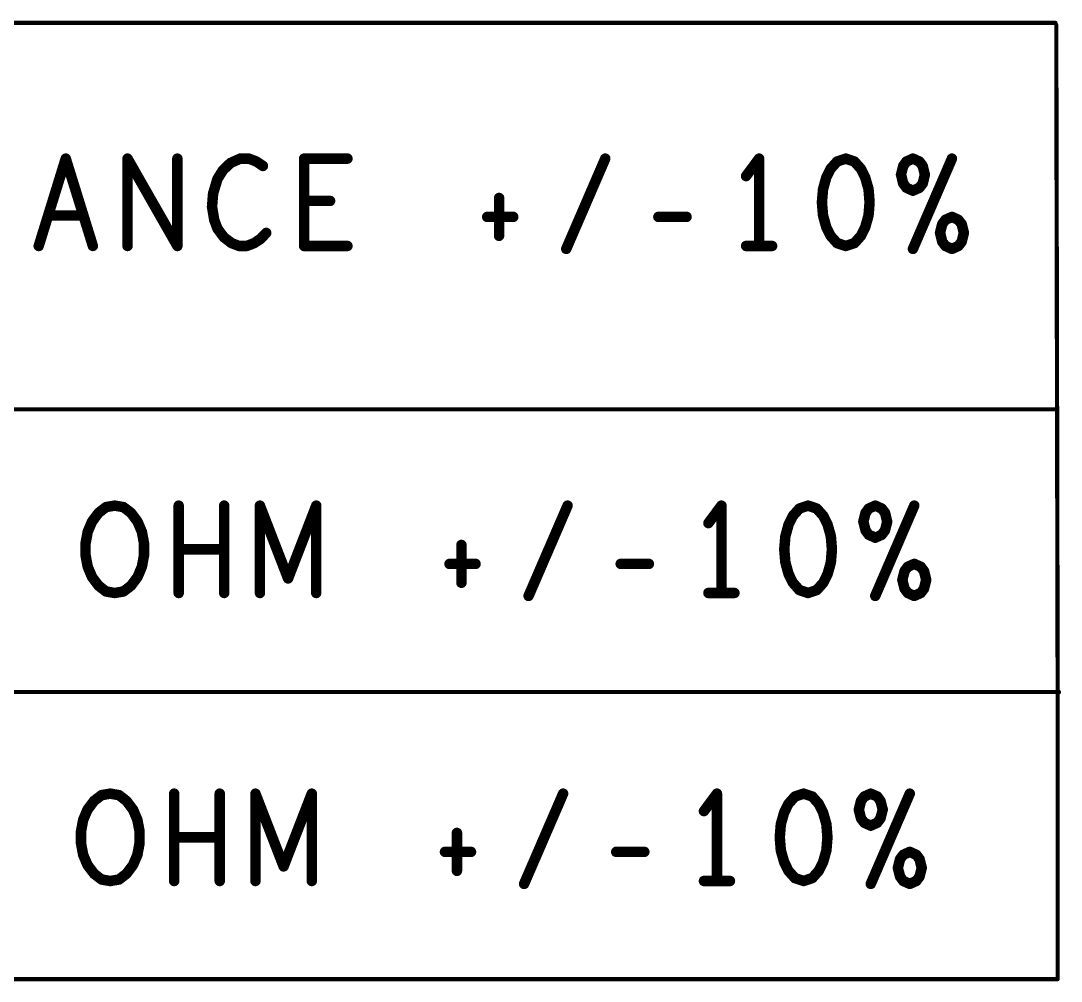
# Model space of a CAD drawing. Extents: x -14.2 to 19.9, y -5.2 to 16.9.
# Drawn here: x -3.49 to -2.001, y -2.747 to -1.373 of the extents above; entities that cross this region are included whole.
import ezdxf

# ---------------------------------------------------------------- set-up
doc = ezdxf.new("R2010")
doc.units = 0
doc.layers.get('0').update_dxf_attribs({"linetype": 'CONTINUOUS'})
doc.layers.add('FAB', color=2, linetype='CONTINUOUS')

# ---------------------------------------------------------------- blocks, each defined once
blk = doc.blocks.new('ROUND_1')
at = {"const_width": 0.003}
blk.add_lwpolyline([(-0.0015, 0, 1), (0.0015, 0, 1)], format="xyb", close=True, dxfattribs=at)
blk = doc.blocks.new('ROUND_105')
at = {"const_width": 0.0075}
blk.add_lwpolyline([(-0.00375, 0, 1), (0.00375, 0, 1)], format="xyb", close=True, dxfattribs=at)

msp = doc.modelspace()

# ---------------------------------------------------------------- linework, layer by layer
at = {"layer": 'FAB'}
for points, const_width in [([(-2.0097, -1.3757), (-12.4247, -1.3757)], 0.006), ([(-2.0085, -1.3789), (-2.0065, -2.3333)], 0.006), ([(-3.4644, -1.6949), (-3.4257, -1.5699)], 0.015), ([(-3.4257, -1.5699), (-3.3869, -1.6949)], 0.015), ([(-3.3373, -1.6949), (-3.3373, -1.5699)], 0.015), ([(-3.3373, -1.5699), (-3.266, -1.6949)], 0.015), ([(-3.266, -1.6949), (-3.266, -1.5699)], 0.015), ([(-3.1761, -1.5699), (-3.1901, -1.5762)], 0.015), ([(-3.1637, -1.5699), (-3.1761, -1.5699)], 0.015), ([(-3.1529, -1.5741), (-3.1637, -1.5699)], 0.015), ([(-3.0847, -1.6949), (-3.0847, -1.5699)], 0.015), ([(-3.0847, -1.5699), (-3.0227, -1.5699)], 0.015), ([(-2.7096, -1.6991), (-2.6538, -1.5699)], 0.015), ([(-2.4337, -1.5699), (-2.4523, -1.5949)], 0.015), ([(-2.4337, -1.6949), (-2.4337, -1.5699)], 0.015), ([(-2.3097, -1.5699), (-2.3221, -1.5741)], 0.015), ([(-2.2973, -1.5741), (-2.3097, -1.5699)], 0.015), ([(-2.2136, -1.5699), (-2.2229, -1.5741)], 0.015), ([(-2.2136, -1.6991), (-2.1578, -1.5699)], 0.015), ([(-2.2043, -1.5741), (-2.2136, -1.5699)], 0.015), ([(-3.1901, -1.5762), (-3.2009, -1.5866)], 0.015), ([(-3.1436, -1.5804), (-3.1529, -1.5741)], 0.015), ([(-2.3314, -1.5845), (-2.3376, -1.597)], 0.015), ([(-2.3221, -1.5741), (-2.3314, -1.5845)], 0.015), ([(-2.288, -1.5845), (-2.2973, -1.5741)], 0.015), ([(-2.2818, -1.597), (-2.288, -1.5845)], 0.015), ([(-2.2275, -1.5804), (-2.2306, -1.5929)], 0.015), ([(-2.2229, -1.5741), (-2.2275, -1.5804)], 0.015), ([(-2.1996, -1.5804), (-2.2043, -1.5741)], 0.015), ([(-2.1965, -1.5929), (-2.1996, -1.5804)], 0.015), ([(-3.2087, -1.5991), (-3.2149, -1.62)], 0.015), ([(-3.2009, -1.5866), (-3.2087, -1.5991)], 0.015), ([(-2.3376, -1.597), (-2.3422, -1.6137)], 0.015), ([(-2.2771, -1.6137), (-2.2818, -1.597)], 0.015), ([(-2.2306, -1.5929), (-2.2275, -1.6054)], 0.015), ([(-2.1996, -1.6054), (-2.1965, -1.5929)], 0.015), ([(-2.3422, -1.6137), (-2.3438, -1.6325)], 0.015), ([(-2.2756, -1.6325), (-2.2771, -1.6137)], 0.015), ([(-2.2275, -1.6054), (-2.2229, -1.6116)], 0.015), ([(-2.2229, -1.6116), (-2.2136, -1.6158)], 0.015), ([(-2.2136, -1.6158), (-2.2043, -1.6116)], 0.015), ([(-2.2043, -1.6116), (-2.1996, -1.6054)], 0.015), ([(-3.2149, -1.62), (-3.2164, -1.6387)], 0.015), ([(-2.8057, -1.6262), (-2.8057, -1.6804)], 0.015), ([(-3.2164, -1.6387), (-3.2133, -1.6575)], 0.015), ([(-3.0475, -1.6304), (-3.0847, -1.6304)], 0.015), ([(-2.3438, -1.6325), (-2.3422, -1.6512)], 0.015), ([(-2.2771, -1.6512), (-2.2756, -1.6325)], 0.015), ([(-3.4009, -1.6512), (-3.4505, -1.6512)], 0.015), ([(-3.2133, -1.6575), (-3.2087, -1.67)], 0.015), ([(-2.8227, -1.6533), (-2.7855, -1.6533)], 0.015), ([(-2.5778, -1.6533), (-2.5375, -1.6533)], 0.015), ([(-2.3422, -1.6512), (-2.3376, -1.6679)], 0.015), ([(-2.2818, -1.6679), (-2.2771, -1.6512)], 0.015), ([(-2.1671, -1.6575), (-2.1717, -1.6637)], 0.015), ([(-2.1578, -1.6533), (-2.1671, -1.6575)], 0.015), ([(-2.1485, -1.6575), (-2.1578, -1.6533)], 0.015), ([(-2.1438, -1.6637), (-2.1485, -1.6575)], 0.015), ([(-3.2087, -1.67), (-3.1994, -1.6825)], 0.015), ([(-2.3376, -1.6679), (-2.3314, -1.6804)], 0.015), ([(-2.288, -1.6804), (-2.2818, -1.6679)], 0.015), ([(-2.1717, -1.6637), (-2.1748, -1.6762)], 0.015), ([(-2.1407, -1.6762), (-2.1438, -1.6637)], 0.015), ([(-3.1994, -1.6825), (-3.1885, -1.6908)], 0.015), ([(-3.156, -1.6908), (-3.1467, -1.6845)], 0.015), ([(-3.1467, -1.6845), (-3.1389, -1.6762)], 0.015), ([(-2.3314, -1.6804), (-2.3221, -1.6908)], 0.015), ([(-2.2973, -1.6908), (-2.288, -1.6804)], 0.015), ([(-2.1748, -1.6762), (-2.1717, -1.6887)], 0.015), ([(-2.1717, -1.6887), (-2.1671, -1.6949)], 0.015), ([(-2.1485, -1.6949), (-2.1438, -1.6887)], 0.015), ([(-2.1438, -1.6887), (-2.1407, -1.6762)], 0.015), ([(-3.1885, -1.6908), (-3.1777, -1.6949)], 0.015), ([(-3.1777, -1.6949), (-3.1668, -1.6949)], 0.015), ([(-3.1668, -1.6949), (-3.156, -1.6908)], 0.015), ([(-3.0227, -1.6949), (-3.0847, -1.6949)], 0.015), ([(-2.4523, -1.6949), (-2.4151, -1.6949)], 0.015), ([(-2.3221, -1.6908), (-2.3097, -1.6949)], 0.015), ([(-2.3097, -1.6949), (-2.2973, -1.6908)], 0.015), ([(-2.1671, -1.6949), (-2.1578, -1.6991)], 0.015), ([(-2.1578, -1.6991), (-2.1485, -1.6949)], 0.015), ([(-12.4214, -1.9286), (-2.0084, -1.9286)], 0.006), ([(-3.3788, -2.0769), (-3.368, -2.0686)], 0.015), ([(-3.368, -2.0686), (-3.3556, -2.0665)], 0.015), ([(-3.3556, -2.0665), (-3.3432, -2.0686)], 0.015), ([(-3.3432, -2.0686), (-3.3323, -2.0769)], 0.015), ([(-3.2641, -2.1915), (-3.2641, -2.0665)], 0.015), ([(-3.199, -2.0665), (-3.199, -2.1915)], 0.015), ([(-3.1479, -2.1915), (-3.1479, -2.0665)], 0.015), ([(-3.1479, -2.0665), (-3.1076, -2.1707)], 0.015), ([(-3.1076, -2.1707), (-3.0673, -2.0665)], 0.015), ([(-3.0673, -2.0665), (-3.0673, -2.1915)], 0.015), ([(-2.7635, -2.1957), (-2.7077, -2.0665)], 0.015), ([(-2.4876, -2.0665), (-2.5062, -2.0915)], 0.015), ([(-2.4876, -2.1915), (-2.4876, -2.0665)], 0.015), ([(-2.376, -2.0707), (-2.3853, -2.0811)], 0.015), ([(-2.3636, -2.0665), (-2.376, -2.0707)], 0.015), ([(-2.3512, -2.0707), (-2.3636, -2.0665)], 0.015), ([(-2.3419, -2.0811), (-2.3512, -2.0707)], 0.015), ([(-2.2768, -2.0707), (-2.2814, -2.0769)], 0.015), ([(-2.2675, -2.0665), (-2.2768, -2.0707)], 0.015), ([(-2.2675, -2.1957), (-2.2117, -2.0665)], 0.015), ([(-2.2582, -2.0707), (-2.2675, -2.0665)], 0.015), ([(-2.2535, -2.0769), (-2.2582, -2.0707)], 0.015), ([(-3.3943, -2.104), (-3.3881, -2.0894)], 0.015), ([(-3.3881, -2.0894), (-3.3788, -2.0769)], 0.015), ([(-3.3323, -2.0769), (-3.323, -2.0894)], 0.015), ([(-3.323, -2.0894), (-3.3168, -2.104)], 0.015), ([(-2.3853, -2.0811), (-2.3915, -2.0936)], 0.015), ([(-2.3357, -2.0936), (-2.3419, -2.0811)], 0.015), ([(-2.2814, -2.0769), (-2.2845, -2.0894)], 0.015), ([(-2.2845, -2.0894), (-2.2814, -2.1019)], 0.015), ([(-2.2504, -2.0894), (-2.2535, -2.0769)], 0.015), ([(-2.2535, -2.1019), (-2.2504, -2.0894)], 0.015), ([(-3.3974, -2.1207), (-3.3943, -2.104)], 0.015), ([(-3.3168, -2.104), (-3.3137, -2.1207)], 0.015), ([(-2.3915, -2.0936), (-2.3961, -2.1103)], 0.015), ([(-2.331, -2.1103), (-2.3357, -2.0936)], 0.015), ([(-2.2814, -2.1019), (-2.2768, -2.1082)], 0.015), ([(-2.2582, -2.1082), (-2.2535, -2.1019)], 0.015), ([(-3.3974, -2.1374), (-3.3974, -2.1207)], 0.015), ([(-3.3137, -2.1207), (-3.3137, -2.1374)], 0.015), ([(-2.3961, -2.1103), (-2.3977, -2.129)], 0.015), ([(-2.3295, -2.129), (-2.331, -2.1103)], 0.015), ([(-2.2768, -2.1082), (-2.2675, -2.1124)], 0.015), ([(-2.2675, -2.1124), (-2.2582, -2.1082)], 0.015), ([(-3.199, -2.129), (-3.2641, -2.129)], 0.015), ([(-2.8596, -2.1228), (-2.8596, -2.1769)], 0.015), ([(-2.3977, -2.129), (-2.3961, -2.1478)], 0.015), ([(-2.331, -2.1478), (-2.3295, -2.129)], 0.015), ([(-3.3943, -2.154), (-3.3974, -2.1374)], 0.015), ([(-3.3137, -2.1374), (-3.3168, -2.154)], 0.015), ([(-2.8766, -2.1499), (-2.8394, -2.1499)], 0.015), ([(-2.6317, -2.1499), (-2.5914, -2.1499)], 0.015), ([(-2.3961, -2.1478), (-2.3915, -2.1644)], 0.015), ([(-2.3357, -2.1644), (-2.331, -2.1478)], 0.015), ([(-2.2117, -2.1499), (-2.221, -2.154)], 0.015), ([(-2.2024, -2.154), (-2.2117, -2.1499)], 0.015), ([(-3.3881, -2.1686), (-3.3943, -2.154)], 0.015), ([(-3.3168, -2.154), (-3.323, -2.1686)], 0.015), ([(-2.3915, -2.1644), (-2.3853, -2.1769)], 0.015), ([(-2.3419, -2.1769), (-2.3357, -2.1644)], 0.015), ([(-2.2256, -2.1603), (-2.2287, -2.1728)], 0.015), ([(-2.221, -2.154), (-2.2256, -2.1603)], 0.015), ([(-2.1977, -2.1603), (-2.2024, -2.154)], 0.015), ([(-2.1946, -2.1728), (-2.1977, -2.1603)], 0.015), ([(-3.3788, -2.1811), (-3.3881, -2.1686)], 0.015), ([(-3.323, -2.1686), (-3.3323, -2.1811)], 0.015), ([(-2.3853, -2.1769), (-2.376, -2.1874)], 0.015), ([(-2.3512, -2.1874), (-2.3419, -2.1769)], 0.015), ([(-2.2287, -2.1728), (-2.2256, -2.1853)], 0.015), ([(-2.1977, -2.1853), (-2.1946, -2.1728)], 0.015), ([(-3.368, -2.1894), (-3.3788, -2.1811)], 0.015), ([(-3.3556, -2.1915), (-3.368, -2.1894)], 0.015), ([(-3.3432, -2.1894), (-3.3556, -2.1915)], 0.015), ([(-3.3323, -2.1811), (-3.3432, -2.1894)], 0.015), ([(-2.5062, -2.1915), (-2.469, -2.1915)], 0.015), ([(-2.376, -2.1874), (-2.3636, -2.1915)], 0.015), ([(-2.3636, -2.1915), (-2.3512, -2.1874)], 0.015), ([(-2.2256, -2.1853), (-2.221, -2.1915)], 0.015), ([(-2.221, -2.1915), (-2.2117, -2.1957)], 0.015), ([(-2.2117, -2.1957), (-2.2024, -2.1915)], 0.015), ([(-2.2024, -2.1915), (-2.1977, -2.1853)], 0.015), ([(-2.0065, -2.3333), (-4.5927, -2.3333)], 0.006), ([(-2.0065, -2.7441), (-2.0065, -2.3333)], 0.006), ([(-2.0065, -2.3333), (-2.0045, -2.3333)], 0.006), ([(-3.3946, -2.5016), (-3.3852, -2.4891)], 0.015), ([(-3.3852, -2.4891), (-3.3744, -2.4808)], 0.015), ([(-3.3744, -2.4808), (-3.362, -2.4787)], 0.015), ([(-3.362, -2.4787), (-3.3496, -2.4808)], 0.015), ([(-3.3496, -2.4808), (-3.3388, -2.4891)], 0.015), ([(-3.3388, -2.4891), (-3.3294, -2.5016)], 0.015), ([(-3.2706, -2.6037), (-3.2706, -2.4787)], 0.015), ([(-3.2054, -2.4787), (-3.2054, -2.6037)], 0.015), ([(-3.1543, -2.6037), (-3.1543, -2.4787)], 0.015), ([(-3.1543, -2.4787), (-3.114, -2.5828)], 0.015), ([(-3.114, -2.5828), (-3.0737, -2.4787)], 0.015), ([(-3.0737, -2.4787), (-3.0737, -2.6037)], 0.015), ([(-2.7699, -2.6078), (-2.7141, -2.4787)], 0.015), ([(-2.494, -2.4787), (-2.5126, -2.5037)], 0.015), ([(-2.494, -2.6037), (-2.494, -2.4787)], 0.015), ([(-2.3917, -2.4933), (-2.3979, -2.5058)], 0.015), ([(-2.3824, -2.4828), (-2.3917, -2.4933)], 0.015), ([(-2.37, -2.4787), (-2.3824, -2.4828)], 0.015), ([(-2.3576, -2.4828), (-2.37, -2.4787)], 0.015), ([(-2.3483, -2.4933), (-2.3576, -2.4828)], 0.015), ([(-2.3421, -2.5058), (-2.3483, -2.4933)], 0.015), ([(-2.2879, -2.4891), (-2.291, -2.5016)], 0.015), ([(-2.2832, -2.4828), (-2.2879, -2.4891)], 0.015), ([(-2.2739, -2.4787), (-2.2832, -2.4828)], 0.015), ([(-2.2739, -2.6078), (-2.2181, -2.4787)], 0.015), ([(-2.2646, -2.4828), (-2.2739, -2.4787)], 0.015), ([(-2.26, -2.4891), (-2.2646, -2.4828)], 0.015), ([(-2.2568, -2.5016), (-2.26, -2.4891)], 0.015), ([(-3.4008, -2.5162), (-3.3946, -2.5016)], 0.015), ([(-3.3294, -2.5016), (-3.3232, -2.5162)], 0.015), ([(-2.3979, -2.5058), (-2.4026, -2.5224)], 0.015), ([(-2.3374, -2.5224), (-2.3421, -2.5058)], 0.015), ([(-2.291, -2.5016), (-2.2879, -2.5141)], 0.015), ([(-2.26, -2.5141), (-2.2568, -2.5016)], 0.015), ([(-3.4039, -2.5328), (-3.4008, -2.5162)], 0.015), ([(-3.3232, -2.5162), (-3.3201, -2.5328)], 0.015), ([(-2.4026, -2.5224), (-2.4041, -2.5412)], 0.015), ([(-2.3359, -2.5412), (-2.3374, -2.5224)], 0.015), ([(-2.2879, -2.5141), (-2.2832, -2.5203)], 0.015), ([(-2.2832, -2.5203), (-2.2739, -2.5245)], 0.015), ([(-2.2739, -2.5245), (-2.2646, -2.5203)], 0.015), ([(-2.2646, -2.5203), (-2.26, -2.5141)], 0.015), ([(-3.4039, -2.5495), (-3.4039, -2.5328)], 0.015), ([(-3.3201, -2.5328), (-3.3201, -2.5495)], 0.015), ([(-2.866, -2.5349), (-2.866, -2.5891)], 0.015), ([(-3.4008, -2.5662), (-3.4039, -2.5495)], 0.015), ([(-3.3201, -2.5495), (-3.3232, -2.5662)], 0.015), ([(-3.2054, -2.5412), (-3.2706, -2.5412)], 0.015), ([(-2.4041, -2.5412), (-2.4026, -2.5599)], 0.015), ([(-2.3374, -2.5599), (-2.3359, -2.5412)], 0.015), ([(-3.3946, -2.5808), (-3.4008, -2.5662)], 0.015), ([(-3.3232, -2.5662), (-3.3294, -2.5808)], 0.015), ([(-2.8831, -2.562), (-2.8459, -2.562)], 0.015), ([(-2.6381, -2.562), (-2.5979, -2.562)], 0.015), ([(-2.4026, -2.5599), (-2.3979, -2.5766)], 0.015), ([(-2.3421, -2.5766), (-2.3374, -2.5599)], 0.015), ([(-2.2274, -2.5662), (-2.232, -2.5724)], 0.015), ([(-2.2181, -2.562), (-2.2274, -2.5662)], 0.015), ([(-2.2088, -2.5662), (-2.2181, -2.562)], 0.015), ([(-2.2041, -2.5724), (-2.2088, -2.5662)], 0.015), ([(-3.3852, -2.5933), (-3.3946, -2.5808)], 0.015), ([(-3.3294, -2.5808), (-3.3388, -2.5933)], 0.015), ([(-2.3979, -2.5766), (-2.3917, -2.5891)], 0.015), ([(-2.3483, -2.5891), (-2.3421, -2.5766)], 0.015), ([(-2.232, -2.5724), (-2.2352, -2.5849)], 0.015), ([(-2.201, -2.5849), (-2.2041, -2.5724)], 0.015), ([(-3.3744, -2.6016), (-3.3852, -2.5933)], 0.015), ([(-3.3388, -2.5933), (-3.3496, -2.6016)], 0.015), ([(-2.3917, -2.5891), (-2.3824, -2.5995)], 0.015), ([(-2.3576, -2.5995), (-2.3483, -2.5891)], 0.015), ([(-2.2352, -2.5849), (-2.232, -2.5974)], 0.015), ([(-2.232, -2.5974), (-2.2274, -2.6037)], 0.015), ([(-2.2088, -2.6037), (-2.2041, -2.5974)], 0.015), ([(-2.2041, -2.5974), (-2.201, -2.5849)], 0.015), ([(-3.362, -2.6037), (-3.3744, -2.6016)], 0.015), ([(-3.3496, -2.6016), (-3.362, -2.6037)], 0.015), ([(-2.5126, -2.6037), (-2.4754, -2.6037)], 0.015), ([(-2.3824, -2.5995), (-2.37, -2.6037)], 0.015), ([(-2.37, -2.6037), (-2.3576, -2.5995)], 0.015), ([(-2.2274, -2.6037), (-2.2181, -2.6078)], 0.015), ([(-2.2181, -2.6078), (-2.2088, -2.6037)], 0.015), ([(-12.4252, -2.7441), (-2.0065, -2.7441)], 0.006)]:
    msp.add_lwpolyline(points, dxfattribs=dict(at, const_width=const_width))

# ---------------------------------------------------------------- block references
for name, p in [('ROUND_1', (-2.0097, -1.3757)), ('ROUND_1', (-2.0085, -1.3789)), ('ROUND_105', (-3.4257, -1.5699)), ('ROUND_105', (-3.4257, -1.5699)), ('ROUND_105', (-3.3373, -1.5699)), ('ROUND_105', (-3.3373, -1.5699)), ('ROUND_105', (-3.266, -1.5699)), ('ROUND_105', (-3.1761, -1.5699)), ('ROUND_105', (-3.1761, -1.5699)), ('ROUND_105', (-3.1637, -1.5699)), ('ROUND_105', (-3.1637, -1.5699)), ('ROUND_105', (-3.0847, -1.5699)), ('ROUND_105', (-3.0847, -1.5699)), ('ROUND_105', (-3.0227, -1.5699)), ('ROUND_105', (-2.6538, -1.5699)), ('ROUND_105', (-2.4337, -1.5699)), ('ROUND_105', (-2.4337, -1.5699)), ('ROUND_105', (-2.3097, -1.5699)), ('ROUND_105', (-2.3097, -1.5699)), ('ROUND_105', (-2.2136, -1.5699)), ('ROUND_105', (-2.2136, -1.5699)), ('ROUND_105', (-2.1578, -1.5699)), ('ROUND_105', (-3.1901, -1.5762)), ('ROUND_105', (-3.1901, -1.5762)), ('ROUND_105', (-3.1529, -1.5741)), ('ROUND_105', (-3.1529, -1.5741)), ('ROUND_105', (-3.1436, -1.5804)), ('ROUND_105', (-2.3314, -1.5845)), ('ROUND_105', (-2.3314, -1.5845)), ('ROUND_105', (-2.3221, -1.5741)), ('ROUND_105', (-2.3221, -1.5741)), ('ROUND_105', (-2.2973, -1.5741)), ('ROUND_105', (-2.2973, -1.5741)), ('ROUND_105', (-2.288, -1.5845)), ('ROUND_105', (-2.288, -1.5845)), ('ROUND_105', (-2.2275, -1.5804)), ('ROUND_105', (-2.2275, -1.5804)), ('ROUND_105', (-2.2229, -1.5741)), ('ROUND_105', (-2.2229, -1.5741)), ('ROUND_105', (-2.2043, -1.5741)), ('ROUND_105', (-2.2043, -1.5741)), ('ROUND_105', (-2.1996, -1.5804)), ('ROUND_105', (-2.1996, -1.5804)), ('ROUND_105', (-3.2087, -1.5991)), ('ROUND_105', (-3.2087, -1.5991)), ('ROUND_105', (-3.2009, -1.5866)), ('ROUND_105', (-3.2009, -1.5866)), ('ROUND_105', (-2.4523, -1.5949)), ('ROUND_105', (-2.3376, -1.597)), ('ROUND_105', (-2.3376, -1.597)), ('ROUND_105', (-2.2818, -1.597)), ('ROUND_105', (-2.2818, -1.597)), ('ROUND_105', (-2.2306, -1.5929)), ('ROUND_105', (-2.2306, -1.5929)), ('ROUND_105', (-2.1965, -1.5929)), ('ROUND_105', (-2.1965, -1.5929)), ('ROUND_105', (-2.3422, -1.6137)), ('ROUND_105', (-2.3422, -1.6137)), ('ROUND_105', (-2.2771, -1.6137)), ('ROUND_105', (-2.2771, -1.6137)), ('ROUND_105', (-2.2275, -1.6054)), ('ROUND_105', (-2.2275, -1.6054)), ('ROUND_105', (-2.2229, -1.6116)), ('ROUND_105', (-2.2229, -1.6116)), ('ROUND_105', (-2.2043, -1.6116)), ('ROUND_105', (-2.2043, -1.6116)), ('ROUND_105', (-2.1996, -1.6054)), ('ROUND_105', (-2.1996, -1.6054)), ('ROUND_105', (-3.2149, -1.62)), ('ROUND_105', (-3.2149, -1.62)), ('ROUND_105', (-2.8057, -1.6262)), ('ROUND_105', (-2.2136, -1.6158)), ('ROUND_105', (-2.2136, -1.6158)), ('ROUND_105', (-3.2164, -1.6387)), ('ROUND_105', (-3.2164, -1.6387)), ('ROUND_105', (-3.0847, -1.6304)), ('ROUND_105', (-3.0475, -1.6304)), ('ROUND_105', (-2.3438, -1.6325)), ('ROUND_105', (-2.3438, -1.6325)), ('ROUND_105', (-2.2756, -1.6325)), ('ROUND_105', (-2.2756, -1.6325)), ('ROUND_105', (-3.4505, -1.6512)), ('ROUND_105', (-3.4009, -1.6512)), ('ROUND_105', (-3.2133, -1.6575)), ('ROUND_105', (-3.2133, -1.6575)), ('ROUND_105', (-2.8227, -1.6533)), ('ROUND_105', (-2.7855, -1.6533)), ('ROUND_105', (-2.5778, -1.6533)), ('ROUND_105', (-2.5375, -1.6533)), ('ROUND_105', (-2.3422, -1.6512)), ('ROUND_105', (-2.3422, -1.6512)), ('ROUND_105', (-2.2771, -1.6512)), ('ROUND_105', (-2.2771, -1.6512)), ('ROUND_105', (-2.1671, -1.6575)), ('ROUND_105', (-2.1671, -1.6575)), ('ROUND_105', (-2.1578, -1.6533)), ('ROUND_105', (-2.1578, -1.6533)), ('ROUND_105', (-2.1485, -1.6575)), ('ROUND_105', (-2.1485, -1.6575)), ('ROUND_105', (-3.2087, -1.67)), ('ROUND_105', (-3.2087, -1.67)), ('ROUND_105', (-2.3376, -1.6679)), ('ROUND_105', (-2.3376, -1.6679)), ('ROUND_105', (-2.2818, -1.6679)), ('ROUND_105', (-2.2818, -1.6679)), ('ROUND_105', (-2.1717, -1.6637)), ('ROUND_105', (-2.1717, -1.6637)), ('ROUND_105', (-2.1438, -1.6637)), ('ROUND_105', (-2.1438, -1.6637)), ('ROUND_105', (-3.1994, -1.6825)), ('ROUND_105', (-3.1994, -1.6825)), ('ROUND_105', (-3.1467, -1.6845)), ('ROUND_105', (-3.1467, -1.6845)), ('ROUND_105', (-3.1389, -1.6762)), ('ROUND_105', (-2.8057, -1.6804)), ('ROUND_105', (-2.3314, -1.6804)), ('ROUND_105', (-2.3314, -1.6804)), ('ROUND_105', (-2.288, -1.6804)), ('ROUND_105', (-2.288, -1.6804)), ('ROUND_105', (-2.1748, -1.6762)), ('ROUND_105', (-2.1748, -1.6762)), ('ROUND_105', (-2.1717, -1.6887)), ('ROUND_105', (-2.1717, -1.6887)), ('ROUND_105', (-2.1438, -1.6887)), ('ROUND_105', (-2.1438, -1.6887)), ('ROUND_105', (-2.1407, -1.6762)), ('ROUND_105', (-2.1407, -1.6762)), ('ROUND_105', (-3.4644, -1.6949)), ('ROUND_105', (-3.3869, -1.6949)), ('ROUND_105', (-3.3373, -1.6949)), ('ROUND_105', (-3.266, -1.6949)), ('ROUND_105', (-3.266, -1.6949)), ('ROUND_105', (-3.1885, -1.6908)), ('ROUND_105', (-3.1885, -1.6908)), ('ROUND_105', (-3.1777, -1.6949)), ('ROUND_105', (-3.1777, -1.6949)), ('ROUND_105', (-3.1668, -1.6949)), ('ROUND_105', (-3.1668, -1.6949)), ('ROUND_105', (-3.156, -1.6908)), ('ROUND_105', (-3.156, -1.6908)), ('ROUND_105', (-3.0847, -1.6949)), ('ROUND_105', (-3.0847, -1.6949)), ('ROUND_105', (-3.0227, -1.6949)), ('ROUND_105', (-2.7096, -1.6991)), ('ROUND_105', (-2.4523, -1.6949)), ('ROUND_105', (-2.4337, -1.6949)), ('ROUND_105', (-2.4151, -1.6949)), ('ROUND_105', (-2.3221, -1.6908)), ('ROUND_105', (-2.3221, -1.6908)), ('ROUND_105', (-2.3097, -1.6949)), ('ROUND_105', (-2.3097, -1.6949)), ('ROUND_105', (-2.2973, -1.6908)), ('ROUND_105', (-2.2973, -1.6908)), ('ROUND_105', (-2.2136, -1.6991)), ('ROUND_105', (-2.1671, -1.6949)), ('ROUND_105', (-2.1671, -1.6949)), ('ROUND_105', (-2.1578, -1.6991)), ('ROUND_105', (-2.1578, -1.6991)), ('ROUND_105', (-2.1485, -1.6949)), ('ROUND_105', (-2.1485, -1.6949)), ('ROUND_1', (-2.0084, -1.9286)), ('ROUND_105', (-3.368, -2.0686)), ('ROUND_105', (-3.368, -2.0686)), ('ROUND_105', (-3.3556, -2.0665)), ('ROUND_105', (-3.3556, -2.0665)), ('ROUND_105', (-3.3432, -2.0686)), ('ROUND_105', (-3.3432, -2.0686)), ('ROUND_105', (-3.2641, -2.0665)), ('ROUND_105', (-3.199, -2.0665)), ('ROUND_105', (-3.1479, -2.0665)), ('ROUND_105', (-3.1479, -2.0665)), ('ROUND_105', (-3.0673, -2.0665)), ('ROUND_105', (-3.0673, -2.0665)), ('ROUND_105', (-2.7077, -2.0665)), ('ROUND_105', (-2.4876, -2.0665)), ('ROUND_105', (-2.4876, -2.0665)), ('ROUND_105', (-2.376, -2.0707)), ('ROUND_105', (-2.376, -2.0707)), ('ROUND_105', (-2.3636, -2.0665)), ('ROUND_105', (-2.3636, -2.0665)), ('ROUND_105', (-2.3512, -2.0707)), ('ROUND_105', (-2.3512, -2.0707)), ('ROUND_105', (-2.2768, -2.0707)), ('ROUND_105', (-2.2768, -2.0707)), ('ROUND_105', (-2.2675, -2.0665)), ('ROUND_105', (-2.2675, -2.0665)), ('ROUND_105', (-2.2582, -2.0707)), ('ROUND_105', (-2.2582, -2.0707)), ('ROUND_105', (-2.2117, -2.0665)), ('ROUND_105', (-3.3881, -2.0894)), ('ROUND_105', (-3.3881, -2.0894)), ('ROUND_105', (-3.3788, -2.0769)), ('ROUND_105', (-3.3788, -2.0769)), ('ROUND_105', (-3.3323, -2.0769)), ('ROUND_105', (-3.3323, -2.0769)), ('ROUND_105', (-3.323, -2.0894)), ('ROUND_105', (-3.323, -2.0894)), ('ROUND_105', (-2.3853, -2.0811)), ('ROUND_105', (-2.3853, -2.0811)), ('ROUND_105', (-2.3419, -2.0811)), ('ROUND_105', (-2.3419, -2.0811)), ('ROUND_105', (-2.2845, -2.0894)), ('ROUND_105', (-2.2845, -2.0894)), ('ROUND_105', (-2.2814, -2.0769)), ('ROUND_105', (-2.2814, -2.0769)), ('ROUND_105', (-2.2535, -2.0769)), ('ROUND_105', (-2.2535, -2.0769)), ('ROUND_105', (-2.2504, -2.0894)), ('ROUND_105', (-2.2504, -2.0894)), ('ROUND_105', (-3.3943, -2.104)), ('ROUND_105', (-3.3943, -2.104)), ('ROUND_105', (-3.3168, -2.104)), ('ROUND_105', (-3.3168, -2.104)), ('ROUND_105', (-2.5062, -2.0915)), ('ROUND_105', (-2.3915, -2.0936)), ('ROUND_105', (-2.3915, -2.0936)), ('ROUND_105', (-2.3357, -2.0936)), ('ROUND_105', (-2.3357, -2.0936)), ('ROUND_105', (-2.2814, -2.1019)), ('ROUND_105', (-2.2814, -2.1019)), ('ROUND_105', (-2.2535, -2.1019)), ('ROUND_105', (-2.2535, -2.1019)), ('ROUND_105', (-3.3974, -2.1207)), ('ROUND_105', (-3.3974, -2.1207)), ('ROUND_105', (-3.3137, -2.1207)), ('ROUND_105', (-3.3137, -2.1207)), ('ROUND_105', (-2.3961, -2.1103)), ('ROUND_105', (-2.3961, -2.1103)), ('ROUND_105', (-2.331, -2.1103)), ('ROUND_105', (-2.331, -2.1103)), ('ROUND_105', (-2.2768, -2.1082)), ('ROUND_105', (-2.2768, -2.1082)), ('ROUND_105', (-2.2675, -2.1124)), ('ROUND_105', (-2.2675, -2.1124)), ('ROUND_105', (-2.2582, -2.1082)), ('ROUND_105', (-2.2582, -2.1082)), ('ROUND_105', (-3.2641, -2.129)), ('ROUND_105', (-3.199, -2.129)), ('ROUND_105', (-2.8596, -2.1228)), ('ROUND_105', (-2.3977, -2.129)), ('ROUND_105', (-2.3977, -2.129)), ('ROUND_105', (-2.3295, -2.129)), ('ROUND_105', (-2.3295, -2.129)), ('ROUND_105', (-3.3974, -2.1374)), ('ROUND_105', (-3.3974, -2.1374)), ('ROUND_105', (-3.3137, -2.1374)), ('ROUND_105', (-3.3137, -2.1374)), ('ROUND_105', (-2.8766, -2.1499)), ('ROUND_105', (-2.8394, -2.1499)), ('ROUND_105', (-2.6317, -2.1499)), ('ROUND_105', (-2.5914, -2.1499)), ('ROUND_105', (-2.3961, -2.1478)), ('ROUND_105', (-2.3961, -2.1478)), ('ROUND_105', (-2.331, -2.1478)), ('ROUND_105', (-2.331, -2.1478)), ('ROUND_105', (-2.2117, -2.1499)), ('ROUND_105', (-2.2117, -2.1499)), ('ROUND_105', (-3.3943, -2.154)), ('ROUND_105', (-3.3943, -2.154)), ('ROUND_105', (-3.3168, -2.154)), ('ROUND_105', (-3.3168, -2.154)), ('ROUND_105', (-2.3915, -2.1644)), ('ROUND_105', (-2.3915, -2.1644)), ('ROUND_105', (-2.3357, -2.1644)), ('ROUND_105', (-2.3357, -2.1644)), ('ROUND_105', (-2.2256, -2.1603)), ('ROUND_105', (-2.2256, -2.1603)), ('ROUND_105', (-2.221, -2.154)), ('ROUND_105', (-2.221, -2.154)), ('ROUND_105', (-2.2024, -2.154)), ('ROUND_105', (-2.2024, -2.154)), ('ROUND_105', (-2.1977, -2.1603)), ('ROUND_105', (-2.1977, -2.1603)), ('ROUND_105', (-3.3881, -2.1686)), ('ROUND_105', (-3.3881, -2.1686)), ('ROUND_105', (-3.323, -2.1686)), ('ROUND_105', (-3.323, -2.1686)), ('ROUND_105', (-3.1076, -2.1707)), ('ROUND_105', (-3.1076, -2.1707)), ('ROUND_105', (-2.8596, -2.1769)), ('ROUND_105', (-2.3853, -2.1769)), ('ROUND_105', (-2.3853, -2.1769)), ('ROUND_105', (-2.3419, -2.1769)), ('ROUND_105', (-2.3419, -2.1769)), ('ROUND_105', (-2.2287, -2.1728)), ('ROUND_105', (-2.2287, -2.1728)), ('ROUND_105', (-2.1946, -2.1728)), ('ROUND_105', (-2.1946, -2.1728)), ('ROUND_105', (-3.3788, -2.1811)), ('ROUND_105', (-3.3788, -2.1811)), ('ROUND_105', (-3.368, -2.1894)), ('ROUND_105', (-3.368, -2.1894)), ('ROUND_105', (-3.3556, -2.1915)), ('ROUND_105', (-3.3556, -2.1915)), ('ROUND_105', (-3.3432, -2.1894)), ('ROUND_105', (-3.3432, -2.1894)), ('ROUND_105', (-3.3323, -2.1811)), ('ROUND_105', (-3.3323, -2.1811)), ('ROUND_105', (-3.2641, -2.1915)), ('ROUND_105', (-3.199, -2.1915)), ('ROUND_105', (-3.1479, -2.1915)), ('ROUND_105', (-3.0673, -2.1915)), ('ROUND_105', (-2.5062, -2.1915)), ('ROUND_105', (-2.4876, -2.1915)), ('ROUND_105', (-2.469, -2.1915)), ('ROUND_105', (-2.376, -2.1874)), ('ROUND_105', (-2.376, -2.1874)), ('ROUND_105', (-2.3636, -2.1915)), ('ROUND_105', (-2.3636, -2.1915)), ('ROUND_105', (-2.3512, -2.1874)), ('ROUND_105', (-2.3512, -2.1874)), ('ROUND_105', (-2.2256, -2.1853)), ('ROUND_105', (-2.2256, -2.1853)), ('ROUND_105', (-2.221, -2.1915)), ('ROUND_105', (-2.221, -2.1915)), ('ROUND_105', (-2.2024, -2.1915)), ('ROUND_105', (-2.2024, -2.1915)), ('ROUND_105', (-2.1977, -2.1853)), ('ROUND_105', (-2.1977, -2.1853)), ('ROUND_105', (-2.7635, -2.1957)), ('ROUND_105', (-2.2675, -2.1957)), ('ROUND_105', (-2.2117, -2.1957)), ('ROUND_105', (-2.2117, -2.1957)), ('ROUND_1', (-2.0065, -2.3333)), ('ROUND_1', (-2.0065, -2.3333)), ('ROUND_1', (-2.0065, -2.3333)), ('ROUND_1', (-2.0065, -2.3333)), ('ROUND_1', (-2.0045, -2.3333)), ('ROUND_105', (-3.3852, -2.4891)), ('ROUND_105', (-3.3852, -2.4891)), ('ROUND_105', (-3.3744, -2.4808)), ('ROUND_105', (-3.3744, -2.4808)), ('ROUND_105', (-3.362, -2.4787)), ('ROUND_105', (-3.362, -2.4787)), ('ROUND_105', (-3.3496, -2.4808)), ('ROUND_105', (-3.3496, -2.4808)), ('ROUND_105', (-3.3388, -2.4891)), ('ROUND_105', (-3.3388, -2.4891)), ('ROUND_105', (-3.2706, -2.4787)), ('ROUND_105', (-3.2054, -2.4787)), ('ROUND_105', (-3.1543, -2.4787)), ('ROUND_105', (-3.1543, -2.4787)), ('ROUND_105', (-3.0737, -2.4787)), ('ROUND_105', (-3.0737, -2.4787)), ('ROUND_105', (-2.7141, -2.4787)), ('ROUND_105', (-2.494, -2.4787)), ('ROUND_105', (-2.494, -2.4787)), ('ROUND_105', (-2.3917, -2.4933)), ('ROUND_105', (-2.3917, -2.4933)), ('ROUND_105', (-2.3824, -2.4828)), ('ROUND_105', (-2.3824, -2.4828)), ('ROUND_105', (-2.37, -2.4787)), ('ROUND_105', (-2.37, -2.4787)), ('ROUND_105', (-2.3576, -2.4828)), ('ROUND_105', (-2.3576, -2.4828)), ('ROUND_105', (-2.3483, -2.4933)), ('ROUND_105', (-2.3483, -2.4933)), ('ROUND_105', (-2.2879, -2.4891)), ('ROUND_105', (-2.2879, -2.4891)), ('ROUND_105', (-2.2832, -2.4828)), ('ROUND_105', (-2.2832, -2.4828)), ('ROUND_105', (-2.2739, -2.4787)), ('ROUND_105', (-2.2739, -2.4787)), ('ROUND_105', (-2.2646, -2.4828)), ('ROUND_105', (-2.2646, -2.4828)), ('ROUND_105', (-2.26, -2.4891)), ('ROUND_105', (-2.26, -2.4891)), ('ROUND_105', (-2.2181, -2.4787)), ('ROUND_105', (-3.3946, -2.5016)), ('ROUND_105', (-3.3946, -2.5016)), ('ROUND_105', (-3.3294, -2.5016)), ('ROUND_105', (-3.3294, -2.5016)), ('ROUND_105', (-2.5126, -2.5037)), ('ROUND_105', (-2.3979, -2.5058)), ('ROUND_105', (-2.3979, -2.5058)), ('ROUND_105', (-2.3421, -2.5058)), ('ROUND_105', (-2.3421, -2.5058)), ('ROUND_105', (-2.291, -2.5016)), ('ROUND_105', (-2.291, -2.5016)), ('ROUND_105', (-2.2568, -2.5016)), ('ROUND_105', (-2.2568, -2.5016)), ('ROUND_105', (-3.4008, -2.5162)), ('ROUND_105', (-3.4008, -2.5162)), ('ROUND_105', (-3.3232, -2.5162)), ('ROUND_105', (-3.3232, -2.5162)), ('ROUND_105', (-2.4026, -2.5224)), ('ROUND_105', (-2.4026, -2.5224)), ('ROUND_105', (-2.3374, -2.5224)), ('ROUND_105', (-2.3374, -2.5224)), ('ROUND_105', (-2.2879, -2.5141)), ('ROUND_105', (-2.2879, -2.5141)), ('ROUND_105', (-2.2832, -2.5203)), ('ROUND_105', (-2.2832, -2.5203)), ('ROUND_105', (-2.2646, -2.5203)), ('ROUND_105', (-2.2646, -2.5203)), ('ROUND_105', (-2.26, -2.5141)), ('ROUND_105', (-2.26, -2.5141)), ('ROUND_105', (-3.4039, -2.5328)), ('ROUND_105', (-3.4039, -2.5328)), ('ROUND_105', (-3.3201, -2.5328)), ('ROUND_105', (-3.3201, -2.5328)), ('ROUND_105', (-2.866, -2.5349)), ('ROUND_105', (-2.2739, -2.5245)), ('ROUND_105', (-2.2739, -2.5245)), ('ROUND_105', (-3.4039, -2.5495)), ('ROUND_105', (-3.4039, -2.5495)), ('ROUND_105', (-3.3201, -2.5495)), ('ROUND_105', (-3.3201, -2.5495)), ('ROUND_105', (-3.2706, -2.5412)), ('ROUND_105', (-3.2054, -2.5412)), ('ROUND_105', (-2.4041, -2.5412)), ('ROUND_105', (-2.4041, -2.5412)), ('ROUND_105', (-2.3359, -2.5412)), ('ROUND_105', (-2.3359, -2.5412)), ('ROUND_105', (-3.4008, -2.5662)), ('ROUND_105', (-3.4008, -2.5662)), ('ROUND_105', (-3.3232, -2.5662)), ('ROUND_105', (-3.3232, -2.5662)), ('ROUND_105', (-2.8831, -2.562)), ('ROUND_105', (-2.8459, -2.562)), ('ROUND_105', (-2.6381, -2.562)), ('ROUND_105', (-2.5979, -2.562)), ('ROUND_105', (-2.4026, -2.5599)), ('ROUND_105', (-2.4026, -2.5599)), ('ROUND_105', (-2.3374, -2.5599)), ('ROUND_105', (-2.3374, -2.5599)), ('ROUND_105', (-2.2274, -2.5662)), ('ROUND_105', (-2.2274, -2.5662)), ('ROUND_105', (-2.2181, -2.562)), ('ROUND_105', (-2.2181, -2.562)), ('ROUND_105', (-2.2088, -2.5662)), ('ROUND_105', (-2.2088, -2.5662)), ('ROUND_105', (-3.3946, -2.5808)), ('ROUND_105', (-3.3946, -2.5808)), ('ROUND_105', (-3.3294, -2.5808)), ('ROUND_105', (-3.3294, -2.5808)), ('ROUND_105', (-2.3979, -2.5766)), ('ROUND_105', (-2.3979, -2.5766)), ('ROUND_105', (-2.3421, -2.5766)), ('ROUND_105', (-2.3421, -2.5766)), ('ROUND_105', (-2.232, -2.5724)), ('ROUND_105', (-2.232, -2.5724)), ('ROUND_105', (-2.2041, -2.5724)), ('ROUND_105', (-2.2041, -2.5724)), ('ROUND_105', (-3.3852, -2.5933)), ('ROUND_105', (-3.3852, -2.5933)), ('ROUND_105', (-3.3388, -2.5933)), ('ROUND_105', (-3.3388, -2.5933)), ('ROUND_105', (-3.114, -2.5828)), ('ROUND_105', (-3.114, -2.5828)), ('ROUND_105', (-2.866, -2.5891)), ('ROUND_105', (-2.3917, -2.5891)), ('ROUND_105', (-2.3917, -2.5891)), ('ROUND_105', (-2.3483, -2.5891)), ('ROUND_105', (-2.3483, -2.5891)), ('ROUND_105', (-2.2352, -2.5849)), ('ROUND_105', (-2.2352, -2.5849)), ('ROUND_105', (-2.232, -2.5974)), ('ROUND_105', (-2.232, -2.5974)), ('ROUND_105', (-2.2041, -2.5974)), ('ROUND_105', (-2.2041, -2.5974)), ('ROUND_105', (-2.201, -2.5849)), ('ROUND_105', (-2.201, -2.5849)), ('ROUND_105', (-3.3744, -2.6016)), ('ROUND_105', (-3.3744, -2.6016)), ('ROUND_105', (-3.362, -2.6037)), ('ROUND_105', (-3.362, -2.6037)), ('ROUND_105', (-3.3496, -2.6016)), ('ROUND_105', (-3.3496, -2.6016)), ('ROUND_105', (-3.2706, -2.6037)), ('ROUND_105', (-3.2054, -2.6037)), ('ROUND_105', (-3.1543, -2.6037)), ('ROUND_105', (-3.0737, -2.6037)), ('ROUND_105', (-2.7699, -2.6078)), ('ROUND_105', (-2.5126, -2.6037)), ('ROUND_105', (-2.494, -2.6037)), ('ROUND_105', (-2.4754, -2.6037)), ('ROUND_105', (-2.3824, -2.5995)), ('ROUND_105', (-2.3824, -2.5995)), ('ROUND_105', (-2.37, -2.6037)), ('ROUND_105', (-2.37, -2.6037)), ('ROUND_105', (-2.3576, -2.5995)), ('ROUND_105', (-2.3576, -2.5995)), ('ROUND_105', (-2.2739, -2.6078)), ('ROUND_105', (-2.2274, -2.6037)), ('ROUND_105', (-2.2274, -2.6037)), ('ROUND_105', (-2.2181, -2.6078)), ('ROUND_105', (-2.2181, -2.6078)), ('ROUND_105', (-2.2088, -2.6037)), ('ROUND_105', (-2.2088, -2.6037)), ('ROUND_1', (-2.0065, -2.7441)), ('ROUND_1', (-2.0065, -2.7441))]:
    msp.add_blockref(name, p, dxfattribs=at)

doc.saveas('drawing.dxf')
